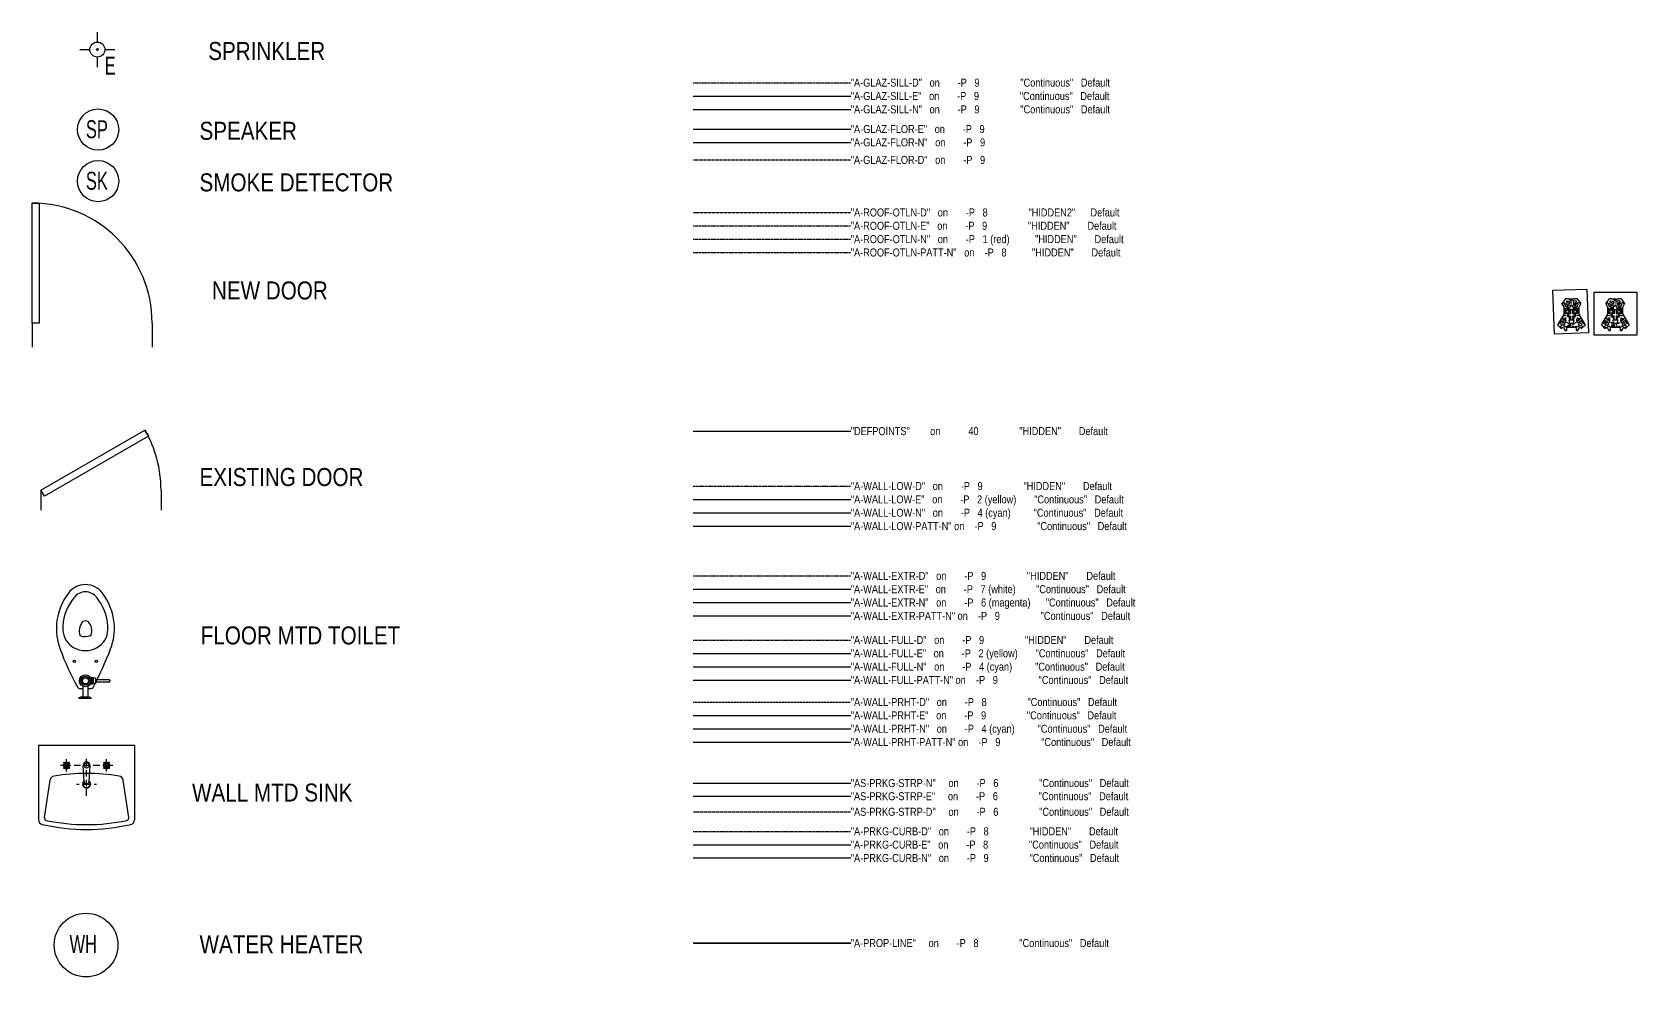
# Model space of a CAD drawing. Header units: inches. Extents: x 11242 to 20081, y -5540 to -4369.
# Drawn here: x 13345.3 to 13746.4, y -5091.6 to -4855.4 of the extents above; entities that cross this region are included whole.
import ezdxf

# ---------------------------------------------------------------- set-up
doc = ezdxf.new("R2010")
doc.units = ezdxf.units.IN
doc.header["$LTSCALE"] = 0.5
doc.header["$MEASUREMENT"] = 0
for name, pattern in [('DASH3', [0.375, 0.25, -0.125]), ('DASHED', [0.75, 0.5, -0.25]), ('HIDDEN', [0.375, 0.25, -0.125]), ('HIDDEN2', [0.1875, 0.125, -0.0625])]:
    doc.linetypes.add(name, pattern=pattern)
for name, color, linetype in [('A-ANNO-TEXT', 1, 'Continuous'), ('A-CLNG-LITE-E', 2, 'Continuous'), ('A-CLNG-SPRN-E', 2, 'Continuous'), ('A-DOOR-FULL-E', 2, 'Continuous'), ('A-FIXT-WATR-E', 1, 'Continuous'), ('A-GLAZ-FLOR-D', 3, 'HIDDEN2'), ('A-GLAZ-FLOR-E', 1, 'Continuous'), ('A-GLAZ-FLOR-N', 2, 'Continuous'), ('A-GLAZ-SILL-D', 3, 'HIDDEN'), ('A-GLAZ-SILL-E', 1, 'Continuous'), ('A-GLAZ-SILL-N', 2, 'Continuous'), ('A-PRKG-CURB-D', 4, 'HIDDEN'), ('A-PRKG-CURB-E', 2, 'Continuous'), ('A-PRKG-CURB-N', 3, 'Continuous'), ('A-PRKG-STRP-D', 3, 'HIDDEN2'), ('A-PRKG-STRP-E', 1, 'Continuous'), ('A-PRKG-STRP-N', 2, 'Continuous'), ('A-PROP-SBCK', 8, 'Continuous'), ('A-ROOF-OTLN-D', 4, 'HIDDEN2'), ('A-ROOF-OTLN-E', 1, 'HIDDEN'), ('A-ROOF-OTLN-N', 3, 'HIDDEN'), ('A-ROOF-OTLN-PATT-N', 8, 'HIDDEN'), ('A-WALL-EXTR-D', 4, 'HIDDEN'), ('A-WALL-EXTR-E', 3, 'Continuous'), ('A-WALL-EXTR-N', 6, 'Continuous'), ('A-WALL-EXTR-PATT-N', 8, 'Continuous'), ('A-WALL-FULL-D', 4, 'HIDDEN'), ('A-WALL-FULL-E', 3, 'Continuous'), ('A-WALL-FULL-N', 6, 'Continuous'), ('A-WALL-FULL-PATT-N', 9, 'Continuous'), ('A-WALL-LOW-D', 4, 'DASHED'), ('A-WALL-LOW-E', 2, 'Continuous'), ('A-WALL-LOW-N', 6, 'Continuous'), ('A-WALL-LOW-PATT-N', 9, 'Continuous'), ('A-WALL-PRHT-D', 8, 'DASHED'), ('A-WALL-PRHT-E', 9, 'Continuous'), ('A-WALL-PRHT-N', 4, 'Continuous'), ('A-WALL-PRHT-PATT-N', 9, 'Continuous')]:
    doc.layers.add(name, color=color, linetype=linetype)
doc.styles.get("Standard").update_dxf_attribs({"font": 'TECHL___.TTF', "height": 2})
picture_1 = doc.add_image_def('image1.jpeg', size_in_pixel=(2550, 3300))

# ---------------------------------------------------------------- blocks, each defined once
blk = doc.blocks.new('SPRINKLER HEAD AND BEZEL')
for p, q in [((0, 1.88), (0, 4.38)), ((-4.38, 0), (-1.88, 0)), ((1.87, 0), (4.37, 0)), ((0, -4.38), (0, -1.88))]:
    blk.add_line(p, q)
for radius in [1.88, 0.234]:
    blk.add_circle((0, 0), radius)
at = {"color": 2, "width": 0.8}
blk.add_attdef('N/E', (1.3, -6.45), '', height=4.5, dxfattribs=at)
blk = doc.blocks.new('*U59')
for p, q in [((-2.75, 25.16), (-3.29, 24.42)), ((3.44, 24.42), (2.91, 25.16)), ((-0.77, 4.37), (-0.35, 5.1)), ((-0.35, 3.63), (-0.77, 4.37)), ((-0.35, 5.1), (0.5, 5.1)), ((0.5, 5.1), (0.93, 4.37)), ((0.93, 4.37), (0.5, 3.63)), ((1.35, 5.21), (1.92, 5.21)), ((1.92, 4.86), (1.49, 4.86)), ((2.6, 5.04), (1.98, 5.04)), ((1.98, 5.04), (1.98, 3.69)), ((2.6, 5.04), (2.6, 3.69)), ((2.6, 4.69), (5.94, 4.69)), ((5.94, 4.06), (2.6, 4.06)), ((6.19, 4.44), (6.19, 4.31)), ((-1.62, 0), (1.62, 0)), ((-1.62, 0), (1.62, 0)), ((-1.62, 0), (1.62, 0)), ((-1.41, 2.43), (-0.59, 2.43)), ((-0.89, 0.36), (0.89, 0.36)), ((-0.59, 3.05), (-0.59, 0.36)), ((0.5, 3.63), (-0.35, 3.63)), ((0.67, 3.01), (0.67, 0.36)), ((0.67, 2.43), (1.55, 2.43)), ((1.92, 3.52), (1.35, 3.52)), ((1.92, 3.87), (1.49, 3.87)), ((2.6, 3.69), (1.98, 3.69))]:
    blk.add_line(p, q)
for centre, radius in [((-2.67, 9.25), 0.313), ((2.83, 9.25), 0.313), ((0.08, 4.37), 1.5), ((0.08, 4.37), 1.12), ((0.08, 4.37), 1.12), ((0.08, 4.37), 0.848)]:
    blk.add_circle(centre, radius)
for centre, radius, start, end in [((0.08, 23.1), 5.33, 36.8616, 143.1383), ((7.82, 17.3), 15, 143.1383, 174.1323), ((6.26, 17.48), 11.81, 143.9741, 181.8689), ((0.08, 23.1), 3.5, 36.0258, 143.9734), ((-6.11, 17.48), 11.81, 358.131, 36.0259), ((-7.66, 17.3), 15, 5.8676, 36.8616), ((7.85, 17.49), 15.02, 174.8948, 200.3756), ((-0.29, 17.26), 5.25, 181.8689, 240.3074), ((2.42, 16.76), 3.88, 143.2251, 195.8241), ((0.07, 18.26), 1.13, 47.4571, 132.5428), ((-1.56, 16.89), 3.25, 338.8087, 42.5345), ((0.45, 17.26), 5.25, 299.6925, 358.1311), ((-6.7, 17.39), 14.03, 338.9197, 5.8769), ((56.24, 35), 66.47, 200.0021, 209.0928), ((0.08, 17.91), 6, 240.3074, 299.6925), ((0.07, 18.81), 3.4, 246.0581, 294.3574), ((-86.53, 48.83), 99.83, 332.4734, 338.5626), ((1.57, 5.04), 0.277, 140.7635, 147.4796), ((1.71, 5.04), 0.277, 320.7635, 39.2364), ((-0.04, 4.37), 2.02, 345.714, 14.2859), ((5.94, 4.44), 0.25, 360, 90), ((5.94, 4.31), 0.25, 270, 360), ((-1.41, 2.93), 0.5, 209.0928, 270), ((-0.75, -0.87), 1.23, 96.518, 135.3648), ((0.75, -0.87), 1.23, 44.6352, 83.4819), ((1.55, 2.93), 0.5, 270, 332.4734), ((1.71, 3.69), 0.277, 320.7634, 39.2364)]:
    blk.add_arc(centre, radius, start, end)
blk = doc.blocks.new('*U60')
for p, q in [((0, 0), (0, -6)), ((30, 0), (30, -6))]:
    blk.add_line(p, q)
blk.add_lwpolyline([(0, 0), (0, 30), (1.75, 30), (1.75, 0)], close=True)
blk.add_arc((0, 0), 30, 0, 90)
blk = doc.blocks.new('Door Dynamic')
for p, q in [((0, 0), (0, -5)), ((30, 0), (30, -5))]:
    blk.add_line(p, q)
blk.add_lwpolyline([(0, 0), (25.98, 15), (26.86, 13.48), (0.87, -1.52)], close=True)
blk.add_arc((0, 0), 30, 0, 30)
blk = doc.blocks.new('SPEAKER')
blk.add_circle((0, 0), 5.15)
at = {"color": 2, "width": 0.8}
blk.add_attdef('SP', (-3.06, -2.16), '', height=4.5, dxfattribs=at)
blk = doc.blocks.new('SINK')
at = {"color": 1}
for p, q in [((12, 3), (-12, 3)), ((-12, 3), (-12, -15.57)), ((12, 3), (12, -15.57)), ((-3.91, -2), (-6.53, -2)), ((-5.7, -1.41), (-5.41, -1.73)), ((-5.41, -2.27), (-5.7, -2.59)), ((-5.27, -1.59), (-5.59, -1.3)), ((-5.59, -2.7), (-5.27, -2.41)), ((-5, -3.53), (-5, -0.47)), ((-4.41, -1.3), (-4.73, -1.59)), ((-4.73, -2.41), (-4.41, -2.7)), ((-4.59, -1.73), (-4.3, -1.41)), ((-4.3, -2.59), (-4.59, -2.27)), ((-4.29, -1.29), (-4.29, -1.29)), ((-1.51, -2), (-3.11, -2)), ((-0.62, -6.03), (-0.87, -2)), ((0.89, -2), (-0.71, -2)), ((0, -2.37), (0, -0.33)), ((0, -4.77), (0, -3.17)), ((0.62, -6.03), (0.87, -2)), ((3.29, -2), (1.69, -2)), ((6.53, -2), (4.09, -2)), ((4.3, -1.41), (4.59, -1.73)), ((4.59, -2.27), (4.3, -2.59)), ((4.73, -1.59), (4.41, -1.3)), ((4.41, -2.7), (4.73, -2.41)), ((5, -3.53), (5, -0.47)), ((5.59, -1.3), (5.27, -1.59)), ((5.27, -2.41), (5.59, -2.7)), ((5.41, -1.73), (5.7, -1.41)), ((5.7, -2.59), (5.41, -2.27)), ((5.71, -1.29), (5.71, -1.29)), ((-10.54, -15.06), (-9.11, -5.66)), ((-2.48, -6.66), (-1.83, -6.66)), ((-1.03, -6.66), (1.13, -6.66)), ((0, -7.17), (0, -5.57)), ((0, -9.57), (0, -7.97)), ((1.93, -6.66), (2.48, -6.66)), ((10.54, -15.06), (9.11, -5.66))]:
    blk.add_line(p, q, dxfattribs=at)
for centre, radius in [((-5, -2), 0.135), ((0, -2), 0.655), ((5, -2), 0.135)]:
    blk.add_circle(centre, radius, dxfattribs=at)
for centre, radius, start, end in [((0, -54.82), 50.82, 80.8096, 99.1904), ((-5, -2), 0.8, 141.2344, 218.7656), ((-5.65, -1.35), 0.08, 42.5081, 227.4919), ((-5.65, -2.65), 0.08, 132.5081, 317.4919), ((-5, -2), 0.8, 51.2344, 128.7656), ((-5, -2), 0.8, 231.2344, 308.7656), ((-5.71, -2), 0.4, 318.2818, 41.7182), ((-5, -1.29), 0.4, 228.2818, 311.7182), ((-5, -2.71), 0.4, 48.2818, 131.7182), ((-4.29, -2), 0.4, 138.2818, 221.7182), ((-4.35, -1.35), 0.08, 312.5081, 137.4919), ((-4.35, -2.65), 0.08, 222.5081, 47.4919), ((-5, -2), 0.8, 321.2344, 38.7656), ((0, -2), 0.867, 0, 180), ((5, -2), 0.8, 141.2344, 218.7656), ((4.35, -1.35), 0.08, 42.5081, 227.4919), ((4.35, -2.65), 0.08, 132.5081, 317.4919), ((5, -2), 0.8, 51.2344, 128.7656), ((5, -2), 0.8, 231.2344, 308.7656), ((4.29, -2), 0.4, 318.2818, 41.7182), ((5, -1.29), 0.4, 228.2818, 311.7182), ((5, -2.71), 0.4, 48.2818, 131.7182), ((5.71, -2), 0.4, 138.2818, 221.7182), ((5.65, -1.35), 0.08, 312.5081, 137.4919), ((5.65, -2.65), 0.08, 222.5081, 47.4919), ((5, -2), 0.8, 321.2344, 38.7656), ((-7.93, -5.84), 1.2, 99.1904, 171.3844), ((0, -6.66), 1, 129.2753, 50.7247), ((0, -6.66), 0.884, 134.9184, 45.0816), ((0, -6.03), 0.624, 180, 0), ((7.93, -5.84), 1.2, 8.6156, 80.8096), ((-10.8, -15.57), 1.2, 180, 256.9971), ((-9.94, -15.15), 0.6, 171.3844, 257.8919), ((0, 31.2), 48, 257.8919, 282.1081), ((9.94, -15.15), 0.6, 282.1081, 8.6156), ((10.8, -15.57), 1.2, 283.0029, 0), ((0, 31.2), 49.2, 256.9971, 283.0029)]:
    blk.add_arc(centre, radius, start, end, dxfattribs=at)
blk = doc.blocks.new('Water Heater')
at = {"linetype": 'ByBlock', "ltscale": 0.5}
blk.add_circle((7.96, 7.96), 7.96, dxfattribs=at)
at = {"color": 2, "width": 0.8}
blk.add_attdef('WH', (3.83, 5.94), '', height=4.5, dxfattribs=at)

msp = doc.modelspace()

# ---------------------------------------------------------------- linework, layer by layer
msp.add_lwpolyline([(13735.71, -4920.43), (13746.35, -4920.43), (13746.35, -4931.19), (13735.71, -4931.19)], close=True)
for points in [[(13733.44, -4928.46), (13731.93, -4925.91, -0.13457), (13731.9, -4925.82), (13731.9, -4924.23, -0.124239), (13731.93, -4924.14), (13732.35, -4923.36, 0.292235), (13732.33, -4923.16), (13731.6, -4922.18, 0.23624), (13731.45, -4922.1), (13730.89, -4922.1, 0.175396), (13730.77, -4922.14), (13730.75, -4922.16, -0.175396), (13730.63, -4922.2), (13729.34, -4922.2, -0.175396), (13729.22, -4922.16), (13729.2, -4922.14, 0.175396), (13729.08, -4922.1), (13728.55, -4922.1, 0.23624), (13728.4, -4922.18), (13727.64, -4923.19, 0.292235), (13727.63, -4923.33), (13728.07, -4924.15, -0.124239), (13728.09, -4924.24), (13728.09, -4925.84, -0.13457), (13728.07, -4925.94), (13726.57, -4928.46, 0.352842), (13726.6, -4928.69), (13727.33, -4929.37, 0.288305), (13727.53, -4929.4), (13727.84, -4929.28, -0.394148), (13728.08, -4929.37), (13728.33, -4929.91, 0.289741), (13728.5, -4930.02), (13728.77, -4930.02, 0.414214), (13728.85, -4929.94), (13728.85, -4929.26, -0.697673), (13728.88, -4929.19), (13731.16, -4929.19, -0.654884), (13731.19, -4929.26), (13731.19, -4929.94, 0.414214), (13731.26, -4930.02), (13731.52, -4930.02, 0.292381), (13731.69, -4929.91), (13731.94, -4929.36, -0.395144), (13732.18, -4929.27), (13732.5, -4929.39, 0.285658), (13732.7, -4929.35), (13733.41, -4928.7, 0.353824)], [(13728.47, -4923.74), (13728.28, -4923.46, -0.32386), (13728.28, -4923.38), (13728.42, -4923.19, -0.410634), (13728.51, -4923.18), (13729.16, -4923.66, -0.565733), (13729.15, -4923.77), (13728.64, -4924.02, -0.371055), (13728.56, -4924), (13728.49, -4923.89, -0.187314), (13728.48, -4923.85), (13728.48, -4923.78, 0.189586)], [(13728.44, -4925.37), (13728.58, -4925.45, 0.579401), (13728.67, -4925.4), (13728.67, -4924.71, 0.579401), (13728.58, -4924.66), (13728.44, -4924.74, 0.266303), (13728.41, -4924.8), (13728.41, -4925.31, 0.266303)], [(13729.58, -4922.78), (13729.5, -4923.29, -0.563859), (13729.4, -4923.33), (13728.74, -4922.85, -0.417531), (13728.73, -4922.76), (13728.85, -4922.6, -0.315977), (13728.91, -4922.58), (13729.29, -4922.7, 0.20018), (13729.34, -4922.69), (13729.36, -4922.68, -0.202163), (13729.41, -4922.67), (13729.54, -4922.71, -0.369446)], [(13729.01, -4924.22, 1), (13728.89, -4924.22), (13728.89, -4924.96, 1), (13729.01, -4924.96)], [(13729.29, -4924.22, 1), (13729.17, -4924.22), (13729.17, -4924.96, 1), (13729.29, -4924.96)], [(13729.55, -4924.74), (13730.45, -4924.74, 0.462301), (13730.51, -4924.67), (13730.4, -4924, 0.367708), (13730.34, -4923.95), (13729.66, -4923.95, 0.367708), (13729.59, -4924), (13729.48, -4924.67, 0.462301)], [(13730.4, -4922.77), (13730.48, -4923.28, 0.563859), (13730.58, -4923.32), (13731.24, -4922.84, 0.417531), (13731.25, -4922.75), (13731.14, -4922.59, 0.315977), (13731.07, -4922.57), (13730.69, -4922.69, -0.20018), (13730.64, -4922.68), (13730.62, -4922.67, 0.202163), (13730.57, -4922.66), (13730.45, -4922.7, 0.369446)], [(13730.83, -4924.22, 1), (13730.7, -4924.22), (13730.7, -4924.96, 1), (13730.83, -4924.96)], [(13731.51, -4923.73), (13731.71, -4923.45, 0.32386), (13731.71, -4923.37), (13731.57, -4923.18, 0.410634), (13731.48, -4923.17), (13730.82, -4923.65, 0.565733), (13730.83, -4923.76), (13731.35, -4924.01, 0.371055), (13731.43, -4923.99), (13731.5, -4923.88, 0.187314), (13731.51, -4923.84), (13731.5, -4923.77, -0.189586)], [(13731.1, -4924.22, 1), (13730.98, -4924.22), (13730.98, -4924.96, 1), (13731.1, -4924.96)], [(13731.56, -4925.36), (13731.42, -4925.44, -0.579401), (13731.32, -4925.39), (13731.32, -4924.7, -0.579401), (13731.42, -4924.65), (13731.56, -4924.73, -0.266303), (13731.59, -4924.79), (13731.59, -4925.3, -0.266303)], [(13744.39, -4928.46), (13742.88, -4925.91, -0.13457), (13742.85, -4925.82), (13742.85, -4924.23, -0.124239), (13742.87, -4924.14), (13743.29, -4923.36, 0.292235), (13743.28, -4923.16), (13742.55, -4922.18, 0.23624), (13742.4, -4922.1), (13741.84, -4922.1, 0.175396), (13741.72, -4922.14), (13741.7, -4922.16, -0.175396), (13741.58, -4922.2), (13740.28, -4922.2, -0.175396), (13740.16, -4922.16), (13740.15, -4922.14, 0.175396), (13740.03, -4922.1), (13739.49, -4922.1, 0.23624), (13739.34, -4922.18), (13738.58, -4923.19, 0.292235), (13738.57, -4923.33), (13739.02, -4924.15, -0.124239), (13739.04, -4924.24), (13739.04, -4925.84, -0.13457), (13739.01, -4925.94), (13737.52, -4928.46, 0.352842), (13737.55, -4928.69), (13738.28, -4929.37, 0.288305), (13738.47, -4929.4), (13738.79, -4929.28, -0.394148), (13739.03, -4929.37), (13739.28, -4929.91, 0.289741), (13739.45, -4930.02), (13739.72, -4930.02, 0.414214), (13739.79, -4929.94), (13739.79, -4929.26, -0.697673), (13739.82, -4929.19), (13742.11, -4929.19, -0.654884), (13742.13, -4929.26), (13742.13, -4929.94, 0.414214), (13742.21, -4930.02), (13742.47, -4930.02, 0.292381), (13742.64, -4929.91), (13742.89, -4929.36, -0.395144), (13743.13, -4929.27), (13743.45, -4929.39, 0.285658), (13743.64, -4929.35), (13744.36, -4928.7, 0.353824)], [(13739.42, -4923.74), (13739.22, -4923.46, -0.32386), (13739.23, -4923.38), (13739.37, -4923.19, -0.410634), (13739.45, -4923.18), (13740.11, -4923.66, -0.565733), (13740.1, -4923.77), (13739.58, -4924.02, -0.371055), (13739.5, -4924), (13739.43, -4923.89, -0.187314), (13739.42, -4923.85), (13739.43, -4923.78, 0.189586)], [(13739.39, -4925.37), (13739.53, -4925.45, 0.579401), (13739.62, -4925.4), (13739.62, -4924.71, 0.579401), (13739.53, -4924.66), (13739.39, -4924.74, 0.266303), (13739.35, -4924.8), (13739.35, -4925.31, 0.266303)], [(13740.52, -4922.78), (13740.45, -4923.29, -0.563859), (13740.35, -4923.33), (13739.69, -4922.85, -0.417531), (13739.68, -4922.76), (13739.79, -4922.6, -0.315977), (13739.86, -4922.58), (13740.24, -4922.7, 0.20018), (13740.28, -4922.69), (13740.31, -4922.68, -0.202163), (13740.36, -4922.67), (13740.48, -4922.71, -0.369446)], [(13739.96, -4924.22, 1), (13739.84, -4924.22), (13739.84, -4924.96, 1), (13739.96, -4924.96)], [(13740.24, -4924.22, 1), (13740.11, -4924.22), (13740.11, -4924.96, 1), (13740.24, -4924.96)], [(13740.49, -4924.74), (13741.4, -4924.74, 0.462301), (13741.46, -4924.67), (13741.35, -4924, 0.367708), (13741.29, -4923.95), (13740.6, -4923.95, 0.367708), (13740.54, -4924), (13740.43, -4924.67, 0.462301)], [(13741.35, -4922.77), (13741.43, -4923.28, 0.563859), (13741.53, -4923.32), (13742.19, -4922.84, 0.417531), (13742.2, -4922.75), (13742.08, -4922.59, 0.315977), (13742.01, -4922.57), (13741.64, -4922.69, -0.20018), (13741.59, -4922.68), (13741.56, -4922.67, 0.202163), (13741.52, -4922.66), (13741.39, -4922.7, 0.369446)], [(13741.78, -4924.22, 1), (13741.65, -4924.22), (13741.65, -4924.96, 1), (13741.78, -4924.96)], [(13742.46, -4923.73), (13742.66, -4923.45, 0.32386), (13742.66, -4923.37), (13742.51, -4923.18, 0.410634), (13742.43, -4923.17), (13741.77, -4923.65, 0.565733), (13741.78, -4923.76), (13742.3, -4924.01, 0.371055), (13742.38, -4923.99), (13742.45, -4923.88, 0.187314), (13742.46, -4923.84), (13742.45, -4923.77, -0.189586)], [(13742.05, -4924.22, 1), (13741.93, -4924.22), (13741.93, -4924.96, 1), (13742.05, -4924.96)], [(13742.5, -4925.36), (13742.36, -4925.44, -0.579401), (13742.27, -4925.39), (13742.27, -4924.7, -0.579401), (13742.36, -4924.65), (13742.5, -4924.73, -0.266303), (13742.54, -4924.79), (13742.54, -4925.3, -0.266303)], [(13726.98, -4928.14), (13727.22, -4927.74, 0.179986), (13727.22, -4927.71), (13727.22, -4927.68, -0.18258), (13727.23, -4927.65), (13727.33, -4927.49, -0.333745), (13727.38, -4927.47), (13727.67, -4927.55, -0.556305), (13727.69, -4927.62), (13727.12, -4928.26, -0.418094), (13727.06, -4928.26), (13726.99, -4928.2, -0.356535)], [(13728.25, -4928.57), (13728.07, -4928.66, -0.196826), (13728.02, -4928.66), (13727.96, -4928.64, 0.205952), (13727.91, -4928.65), (13727.66, -4928.78, -0.33402), (13727.59, -4928.77), (13727.44, -4928.61, -0.394697), (13727.44, -4928.52), (13727.99, -4927.92, -0.569903), (13728.09, -4927.94), (13728.28, -4928.5, -0.380148)], [(13728, -4927.24, 0.197733), (13728.03, -4927.25), (13728.18, -4927.25, -0.197733), (13728.22, -4927.26), (13728.32, -4927.35, -0.197733), (13728.34, -4927.39), (13728.35, -4927.53, 0.197733), (13728.37, -4927.57), (13728.59, -4927.76, 0.6704), (13728.67, -4927.73), (13728.63, -4927.23), (13728.32, -4926.95, 0.20272), (13728.28, -4926.94), (13727.81, -4926.97, 0.666959), (13727.78, -4927.05)], [(13728.9, -4925.67), (13728.9, -4926.46, 0.414214), (13728.96, -4926.52), (13728.96, -4926.52, 0.414214), (13729.02, -4926.46), (13729.02, -4925.67, 0.414214), (13728.96, -4925.61), (13728.96, -4925.61, 0.414214)], [(13729.17, -4925.67), (13729.17, -4926.46, 0.414214), (13729.23, -4926.52), (13729.23, -4926.52, 0.414214), (13729.3, -4926.46), (13729.3, -4925.67, 0.414214), (13729.23, -4925.61), (13729.23, -4925.61, 0.414214)], [(13730.53, -4928.15), (13730.66, -4927.48, 0.471125), (13730.6, -4927.41), (13729.42, -4927.41, 0.471125), (13729.35, -4927.48), (13729.48, -4928.15, 0.359504), (13729.54, -4928.2), (13730.47, -4928.2, 0.359504)], [(13729.74, -4925.73, -0.724187), (13729.6, -4925.77), (13729.38, -4925.48, -0.296227), (13729.37, -4925.39), (13729.59, -4925.02, -0.769762), (13729.74, -4925.05)], [(13729.39, -4926.67, 0.305988), (13729.38, -4926.75), (13729.6, -4927.12, 0.763782), (13729.75, -4927.08), (13729.75, -4926.43, 0.716315), (13729.61, -4926.38)], [(13730.26, -4925.73, 0.724187), (13730.4, -4925.77), (13730.62, -4925.48, 0.296227), (13730.62, -4925.39), (13730.41, -4925.02, 0.769762), (13730.26, -4925.05)], [(13730.63, -4926.67, -0.305988), (13730.64, -4926.75), (13730.42, -4927.12, -0.763782), (13730.27, -4927.08), (13730.27, -4926.43, -0.716315), (13730.41, -4926.38)], [(13730.71, -4925.67), (13730.71, -4926.46, 0.414214), (13730.77, -4926.52), (13730.77, -4926.52, 0.414214), (13730.84, -4926.46), (13730.84, -4925.67, 0.414214), (13730.77, -4925.61), (13730.77, -4925.61, 0.414214)], [(13730.98, -4925.67), (13730.98, -4926.46, 0.414214), (13731.05, -4926.52), (13731.05, -4926.52, 0.414214), (13731.11, -4926.46), (13731.11, -4925.67, 0.414214), (13731.05, -4925.61), (13731.05, -4925.61, 0.414214)], [(13732.02, -4927.23, -0.197733), (13731.99, -4927.24), (13731.84, -4927.24, 0.197733), (13731.8, -4927.25), (13731.69, -4927.34, 0.197733), (13731.68, -4927.38), (13731.67, -4927.52, -0.197733), (13731.65, -4927.56), (13731.43, -4927.75, -0.6704), (13731.35, -4927.72), (13731.38, -4927.22), (13731.69, -4926.94, -0.20272), (13731.74, -4926.93), (13732.21, -4926.96, -0.666959), (13732.24, -4927.04)], [(13731.78, -4928.56), (13731.96, -4928.65, 0.196826), (13732.01, -4928.65), (13732.07, -4928.63, -0.205952), (13732.11, -4928.64), (13732.37, -4928.77, 0.33402), (13732.44, -4928.76), (13732.59, -4928.6, 0.394697), (13732.59, -4928.51), (13732.04, -4927.91, 0.569903), (13731.93, -4927.93), (13731.74, -4928.49, 0.380148)], [(13733.05, -4928.13), (13732.8, -4927.73, -0.179986), (13732.8, -4927.7), (13732.8, -4927.67, 0.18258), (13732.8, -4927.64), (13732.69, -4927.47, 0.333745), (13732.64, -4927.45), (13732.35, -4927.54, 0.556305), (13732.33, -4927.61), (13732.9, -4928.25, 0.418094), (13732.97, -4928.25), (13733.04, -4928.18, 0.356535)], [(13737.92, -4928.14), (13738.16, -4927.74, 0.179986), (13738.17, -4927.71), (13738.17, -4927.68, -0.18258), (13738.17, -4927.65), (13738.27, -4927.49, -0.333745), (13738.33, -4927.47), (13738.62, -4927.55, -0.556305), (13738.64, -4927.62), (13738.07, -4928.26, -0.418094), (13738, -4928.26), (13737.93, -4928.2, -0.356535)], [(13739.2, -4928.57), (13739.02, -4928.66, -0.196826), (13738.97, -4928.66), (13738.91, -4928.64, 0.205952), (13738.86, -4928.65), (13738.61, -4928.78, -0.33402), (13738.53, -4928.77), (13738.38, -4928.61, -0.394697), (13738.38, -4928.52), (13738.93, -4927.92, -0.569903), (13739.04, -4927.94), (13739.23, -4928.5, -0.380148)], [(13738.95, -4927.24, 0.197733), (13738.98, -4927.25), (13739.13, -4927.25, -0.197733), (13739.16, -4927.26), (13739.27, -4927.35, -0.197733), (13739.29, -4927.39), (13739.3, -4927.53, 0.197733), (13739.31, -4927.57), (13739.54, -4927.76, 0.6704), (13739.61, -4927.73), (13739.58, -4927.23), (13739.27, -4926.95, 0.20272), (13739.22, -4926.94), (13738.75, -4926.97, 0.666959), (13738.73, -4927.05)], [(13739.84, -4925.67), (13739.84, -4926.46, 0.414214), (13739.91, -4926.52), (13739.91, -4926.52, 0.414214), (13739.97, -4926.46), (13739.97, -4925.67, 0.414214), (13739.91, -4925.61), (13739.91, -4925.61, 0.414214)], [(13740.12, -4925.67), (13740.12, -4926.46, 0.414214), (13740.18, -4926.52), (13740.18, -4926.52, 0.414214), (13740.24, -4926.46), (13740.24, -4925.67, 0.414214), (13740.18, -4925.61), (13740.18, -4925.61, 0.414214)], [(13741.48, -4928.15), (13741.61, -4927.48, 0.471125), (13741.55, -4927.41), (13740.36, -4927.41, 0.471125), (13740.3, -4927.48), (13740.43, -4928.15, 0.359504), (13740.49, -4928.2), (13741.42, -4928.2, 0.359504)], [(13740.68, -4925.73, -0.724187), (13740.54, -4925.77), (13740.33, -4925.48, -0.296227), (13740.32, -4925.39), (13740.54, -4925.02, -0.769762), (13740.68, -4925.05)], [(13740.33, -4926.67, 0.305988), (13740.33, -4926.75), (13740.55, -4927.12, 0.763782), (13740.69, -4927.08), (13740.69, -4926.43, 0.716315), (13740.55, -4926.38)], [(13741.21, -4925.73, 0.724187), (13741.35, -4925.77), (13741.56, -4925.48, 0.296227), (13741.57, -4925.39), (13741.35, -4925.02, 0.769762), (13741.21, -4925.05)], [(13741.58, -4926.67, -0.305988), (13741.58, -4926.75), (13741.36, -4927.12, -0.763782), (13741.22, -4927.08), (13741.22, -4926.43, -0.716315), (13741.36, -4926.38)], [(13741.66, -4925.67), (13741.66, -4926.46, 0.414214), (13741.72, -4926.52), (13741.72, -4926.52, 0.414214), (13741.78, -4926.46), (13741.78, -4925.67, 0.414214), (13741.72, -4925.61), (13741.72, -4925.61, 0.414214)], [(13741.93, -4925.67), (13741.93, -4926.46, 0.414214), (13741.99, -4926.52), (13742, -4926.52, 0.414214), (13742.06, -4926.46), (13742.06, -4925.67, 0.414214), (13742, -4925.61), (13741.99, -4925.61, 0.414214)], [(13742.97, -4927.23, -0.197733), (13742.93, -4927.24), (13742.78, -4927.24, 0.197733), (13742.75, -4927.25), (13742.64, -4927.34, 0.197733), (13742.63, -4927.38), (13742.62, -4927.52, -0.197733), (13742.6, -4927.56), (13742.38, -4927.75, -0.6704), (13742.3, -4927.72), (13742.33, -4927.22), (13742.64, -4926.94, -0.20272), (13742.69, -4926.93), (13743.16, -4926.96, -0.666959), (13743.19, -4927.04)], [(13742.72, -4928.56), (13742.9, -4928.65, 0.196826), (13742.95, -4928.65), (13743.01, -4928.63, -0.205952), (13743.06, -4928.64), (13743.31, -4928.77, 0.33402), (13743.39, -4928.76), (13743.54, -4928.6, 0.394697), (13743.54, -4928.51), (13742.99, -4927.91, 0.569903), (13742.88, -4927.93), (13742.69, -4928.49, 0.380148)], [(13743.99, -4928.13), (13743.75, -4927.73, -0.179986), (13743.75, -4927.7), (13743.75, -4927.67, 0.18258), (13743.74, -4927.64), (13743.64, -4927.47, 0.333745), (13743.59, -4927.45), (13743.3, -4927.54, 0.556305), (13743.28, -4927.61), (13743.85, -4928.25, 0.418094), (13743.91, -4928.25), (13743.98, -4928.18, 0.356535)]]:
    msp.add_lwpolyline(points, format="xyb", close=True)
for points in [[(13729.91, -4928.72, 0.414214), (13729.85, -4928.66), (13729.14, -4928.66, 0.414214), (13729.07, -4928.72), (13729.07, -4928.72, 0.414214), (13729.14, -4928.79), (13729.85, -4928.79, 0.414214), (13729.91, -4928.72)], [(13740.85, -4928.72, 0.414214), (13740.79, -4928.66), (13740.08, -4928.66, 0.414214), (13740.02, -4928.72), (13740.02, -4928.72, 0.414214), (13740.08, -4928.79), (13740.79, -4928.79, 0.414214), (13740.85, -4928.72)]]:
    msp.add_lwpolyline(points, format="xyb")
for centre, radius in [((13727.8, -4923.29), 0.0657), ((13728.01, -4923), 0.0657), ((13728.37, -4924.44), 0.0657), ((13728.68, -4924.44), 0.0657), ((13728.98, -4924.01), 0.0711), ((13729.41, -4923.58), 0.0657), ((13729.76, -4922.35), 0.0657), ((13729.99, -4922.63), 0.0657), ((13729.99, -4923.12), 0.0657), ((13729.99, -4923.61), 0.0657), ((13730.23, -4922.35), 0.0657), ((13730.58, -4923.58), 0.0657), ((13731.02, -4924), 0.0711), ((13731.31, -4924.43), 0.0657), ((13731.63, -4924.43), 0.0657), ((13731.97, -4922.99), 0.0657), ((13732.19, -4923.27), 0.0657), ((13738.75, -4923.29), 0.0657), ((13738.96, -4923), 0.0657), ((13739.31, -4924.44), 0.0657), ((13739.63, -4924.44), 0.0657), ((13739.92, -4924.01), 0.0711), ((13740.35, -4923.58), 0.0657), ((13740.7, -4922.35), 0.0657), ((13740.94, -4922.63), 0.0657), ((13740.94, -4923.12), 0.0657), ((13740.94, -4923.61), 0.0657), ((13741.17, -4922.35), 0.0657), ((13741.53, -4923.58), 0.0657), ((13741.97, -4924), 0.0711), ((13742.26, -4924.43), 0.0657), ((13742.57, -4924.43), 0.0657), ((13742.92, -4922.99), 0.0657), ((13743.13, -4923.27), 0.0657), ((13727.19, -4929), 0.0711), ((13727.93, -4927.67), 0.0711), ((13728.11, -4926.28), 0.0657), ((13728.21, -4928.99), 0.0711), ((13728.37, -4925.66), 0.0657), ((13728.46, -4926.23), 0.0657), ((13728.51, -4928.04), 0.0711), ((13728.52, -4928.99), 0.0711), ((13728.57, -4926.86), 0.0711), ((13728.69, -4925.66), 0.0657), ((13729.06, -4928.04), 0.0711), ((13729.07, -4928.99), 0.0711), ((13729.21, -4928.2), 0.0711), ((13729.65, -4928.53), 0.0711), ((13729.66, -4928.92), 0.0657), ((13730.37, -4928.92), 0.0657), ((13730.37, -4928.53), 0.0657), ((13730.81, -4928.2), 0.0657), ((13730.96, -4928.04), 0.0657), ((13730.96, -4928.99), 0.0657), ((13731.32, -4925.66), 0.0657), ((13731.44, -4926.86), 0.0711), ((13731.51, -4928.04), 0.0657), ((13731.51, -4928.99), 0.0657), ((13731.55, -4926.22), 0.0657), ((13731.63, -4925.66), 0.0657), ((13731.82, -4928.98), 0.0657), ((13731.9, -4926.26), 0.0657), ((13732.09, -4927.66), 0.0657), ((13732.83, -4928.98), 0.0657), ((13738.14, -4929), 0.0711), ((13738.88, -4927.67), 0.0711), ((13739.05, -4926.28), 0.0657), ((13739.15, -4928.99), 0.0711), ((13739.32, -4925.66), 0.0657), ((13739.41, -4926.23), 0.0657), ((13739.46, -4928.04), 0.0711), ((13739.46, -4928.99), 0.0711), ((13739.52, -4926.86), 0.0711), ((13739.64, -4925.66), 0.0657), ((13740.01, -4928.04), 0.0711), ((13740.02, -4928.99), 0.0711), ((13740.16, -4928.2), 0.0711), ((13740.6, -4928.53), 0.0711), ((13740.6, -4928.92), 0.0657), ((13741.32, -4928.53), 0.0657), ((13741.31, -4928.92), 0.0657), ((13741.76, -4928.2), 0.0657), ((13741.9, -4928.04), 0.0657), ((13741.9, -4928.99), 0.0657), ((13742.26, -4925.66), 0.0657), ((13742.38, -4926.86), 0.0711), ((13742.45, -4928.04), 0.0657), ((13742.46, -4928.99), 0.0657), ((13742.5, -4926.22), 0.0657), ((13742.58, -4925.66), 0.0657), ((13742.76, -4928.98), 0.0657), ((13742.85, -4926.26), 0.0657), ((13743.03, -4927.66), 0.0657), ((13743.77, -4928.98), 0.0657), ((13727.46, -4929.24), 0.0711), ((13728.59, -4929.86), 0.0711), ((13731.44, -4929.85), 0.0657), ((13732.57, -4929.22), 0.0657), ((13738.4, -4929.24), 0.0711), ((13739.54, -4929.86), 0.0711), ((13742.38, -4929.85), 0.0657), ((13743.51, -4929.22), 0.0657)]:
    msp.add_circle(centre, radius)
at = {"layer": 'A-GLAZ-FLOR-D'}
msp.add_lwpolyline([(13510.53, -4887.35), (13549.89, -4887.35)], dxfattribs=at)
at = {"layer": 'A-GLAZ-FLOR-E'}
msp.add_lwpolyline([(13510.53, -4879.64), (13549.89, -4879.64)], dxfattribs=at)
at = {"layer": 'A-GLAZ-SILL-D'}
msp.add_lwpolyline([(13510.53, -4868.05), (13549.89, -4868.05)], dxfattribs=at)
at = {"layer": 'A-GLAZ-SILL-E'}
msp.add_lwpolyline([(13510.53, -4871.38), (13549.89, -4871.38)], dxfattribs=at)
at = {"layer": 'A-GLAZ-SILL-N'}
for points in [[(13510.53, -4874.72), (13549.89, -4874.72)], [(13510.53, -4882.98), (13549.89, -4882.98)]]:
    msp.add_lwpolyline(points, dxfattribs=at)
at = {"layer": 'A-PRKG-CURB-D'}
msp.add_lwpolyline([(13510.53, -5055.18), (13549.89, -5055.18)], dxfattribs=at)
at = {"layer": 'A-PRKG-CURB-E'}
msp.add_lwpolyline([(13510.53, -5058.51), (13549.89, -5058.51)], dxfattribs=at)
at = {"layer": 'A-PRKG-CURB-N'}
msp.add_lwpolyline([(13510.53, -5061.84), (13549.89, -5061.84)], dxfattribs=at)
at = {"layer": 'A-PRKG-STRP-D'}
msp.add_lwpolyline([(13510.53, -5050.3), (13549.89, -5050.3)], dxfattribs=at)
at = {"layer": 'A-PRKG-STRP-E'}
msp.add_lwpolyline([(13510.53, -5046.4), (13549.89, -5046.4)], dxfattribs=at)
at = {"layer": 'A-PRKG-STRP-N'}
msp.add_lwpolyline([(13510.53, -5043.12), (13549.89, -5043.12)], dxfattribs=at)
at = {"layer": 'A-PROP-SBCK'}
for points in [[(13510.53, -5083.05), (13549.89, -5083.05)], [(13510.53, -5083.11), (13549.89, -5083.11)]]:
    msp.add_lwpolyline(points, dxfattribs=at)
at = {"layer": 'A-ROOF-OTLN-D'}
msp.add_lwpolyline([(13510.53, -4900.5), (13549.89, -4900.5)], dxfattribs=at)
at = {"layer": 'A-ROOF-OTLN-E'}
msp.add_lwpolyline([(13510.53, -4903.83), (13549.89, -4903.83)], dxfattribs=at)
at = {"layer": 'A-ROOF-OTLN-N'}
msp.add_lwpolyline([(13510.53, -4907.16), (13549.89, -4907.16)], dxfattribs=at)
at = {"layer": 'A-ROOF-OTLN-PATT-N'}
msp.add_lwpolyline([(13510.53, -4910.5), (13549.89, -4910.5)], dxfattribs=at)
at = {"layer": 'A-WALL-EXTR-D'}
msp.add_lwpolyline([(13510.53, -4991.32), (13549.89, -4991.32)], dxfattribs=at)
at = {"layer": 'A-WALL-EXTR-E'}
msp.add_lwpolyline([(13510.53, -4994.66), (13549.89, -4994.66)], dxfattribs=at)
at = {"layer": 'A-WALL-EXTR-N'}
msp.add_lwpolyline([(13510.53, -4997.99), (13549.89, -4997.99)], dxfattribs=at)
at = {"layer": 'A-WALL-EXTR-PATT-N'}
msp.add_lwpolyline([(13510.53, -5001.32), (13549.89, -5001.32)], dxfattribs=at)
at = {"layer": 'A-WALL-FULL-D'}
msp.add_lwpolyline([(13510.53, -5007.36), (13549.89, -5007.36)], dxfattribs=at)
at = {"layer": 'A-WALL-FULL-E'}
msp.add_lwpolyline([(13510.53, -5010.69), (13549.89, -5010.69)], dxfattribs=at)
at = {"layer": 'A-WALL-FULL-N'}
msp.add_lwpolyline([(13510.53, -5014.02), (13549.89, -5014.02)], dxfattribs=at)
at = {"layer": 'A-WALL-FULL-PATT-N'}
msp.add_lwpolyline([(13510.53, -5017.36), (13549.89, -5017.36)], dxfattribs=at)
at = {"layer": 'A-WALL-LOW-D', "linetype": 'DASH3'}
msp.add_lwpolyline([(13510.54, -4968.88), (13549.91, -4968.88)], dxfattribs=at)
at = {"layer": 'A-WALL-LOW-E'}
msp.add_lwpolyline([(13510.54, -4972.22), (13549.91, -4972.22)], dxfattribs=at)
at = {"layer": 'A-WALL-LOW-N'}
msp.add_lwpolyline([(13510.54, -4975.55), (13549.91, -4975.55)], dxfattribs=at)
at = {"layer": 'A-WALL-LOW-PATT-N'}
msp.add_lwpolyline([(13510.54, -4978.88), (13549.91, -4978.88)], dxfattribs=at)
at = {"layer": 'A-WALL-PRHT-D'}
msp.add_lwpolyline([(13510.53, -5022.87), (13549.89, -5022.87)], dxfattribs=at)
at = {"layer": 'A-WALL-PRHT-E'}
msp.add_lwpolyline([(13510.53, -5026.2), (13549.89, -5026.2)], dxfattribs=at)
at = {"layer": 'A-WALL-PRHT-N'}
msp.add_lwpolyline([(13510.53, -5029.53), (13549.89, -5029.53)], dxfattribs=at)
at = {"layer": 'A-WALL-PRHT-PATT-N'}
msp.add_lwpolyline([(13510.53, -5032.87), (13549.89, -5032.87)], dxfattribs=at)
at = {"layer": 'Defpoints'}
msp.add_lwpolyline([(13510.53, -4955.14), (13549.89, -4955.14)], dxfattribs=at)

# ---------------------------------------------------------------- block references
at = {"layer": 'A-CLNG-LITE-E', "color": 3}
for p, values in [((13361.8, -4879.77), {'SP': 'SP'}), ((13361.8, -4892.66), {'SP': 'SK'})]:
    msp.add_blockref('SPEAKER', p, dxfattribs=at).add_auto_attribs(values)
at = {"layer": 'A-CLNG-SPRN-E', "color": 2}
ref = msp.add_blockref('SPRINKLER HEAD AND BEZEL', (13361.61, -4859.78), dxfattribs=at)
ref.add_attrib('N/E', 'E', (13363.43, -4866.04), dxfattribs={"layer": '0', "color": 2, "height": 4.5, "width": 0.8})
at = {"layer": 'A-DOOR-FULL-E', "color": 3}
for name, p in [('*U60', (13345.3, -4928.14)), ('Door Dynamic', (13347.52, -4969.87))]:
    msp.add_blockref(name, p, dxfattribs=at)
at = {"layer": 'A-FIXT-WATR-E', "color": 2}
msp.add_blockref('*U59', (13358.54, -5021.92), dxfattribs=at)
at = {"layer": 'A-FIXT-WATR-E'}
msp.add_blockref('SINK', (13358.91, -5036.7), dxfattribs=at)
msp.add_blockref('Water Heater', (13350.82, -5091.56), dxfattribs=at).add_auto_attribs({'WH': 'WH'})

# ---------------------------------------------------------------- texts
at = {"layer": 'A-ANNO-TEXT', "char_height": 4.5, "attachment_point": 1}
for s, insert in [('SPRINKLER', (13389.33, -4857.88)), ('SPEAKER', (13387.14, -4877.83)), ('SMOKE DETECTOR ', (13387.14, -4890.72)), ('NEW DOOR', (13390.26, -4917.73)), ('EXISTING DOOR', (13387.14, -4964.37)), ('FLOOR MTD TOILET', (13387.45, -5003.96)), ('WALL MTD SINK', (13385.27, -5043.23)), ('WATER HEATER', (13387.14, -5081.14))]:
    msp.add_mtext_dynamic_manual_height_columns(s, width=64.2166, gutter_width=22.5, heights=[0], dxfattribs=dict(at, insert=insert))
at = {"layer": 'A-GLAZ-FLOR-D'}
msp.add_text('"A-GLAZ-FLOR-D"   on       -P   9          ', height=2, dxfattribs=at).set_placement((13549.89, -4888.35))
at = {"layer": 'A-GLAZ-FLOR-E'}
msp.add_text('"A-GLAZ-FLOR-E"   on       -P   9                ', height=2, dxfattribs=at).set_placement((13549.89, -4880.64))
at = {"layer": 'A-GLAZ-FLOR-N'}
msp.add_text('"A-GLAZ-FLOR-N"   on       -P   9                ', height=2, dxfattribs=at).set_placement((13549.89, -4883.97))
at = {"layer": 'A-GLAZ-SILL-D'}
msp.add_text('"A-GLAZ-SILL-D"   on       -P   9                "Continuous"   Default', height=2, dxfattribs=at).set_placement((13549.89, -4869.04))
at = {"layer": 'A-GLAZ-SILL-E'}
msp.add_text('"A-GLAZ-SILL-E"   on       -P   9                "Continuous"   Default', height=2, dxfattribs=at).set_placement((13549.89, -4872.38))
at = {"layer": 'A-GLAZ-SILL-N'}
msp.add_text('"A-GLAZ-SILL-N"   on       -P   9                "Continuous"   Default', height=2, dxfattribs=at).set_placement((13549.89, -4875.71))
at = {"layer": 'A-PRKG-CURB-D'}
msp.add_text('"A-PRKG-CURB-D"   on       -P   8                "HIDDEN"       Default', height=2, dxfattribs=at).set_placement((13549.89, -5056.17))
at = {"layer": 'A-PRKG-CURB-E'}
msp.add_text('"A-PRKG-CURB-E"   on       -P   8                "Continuous"   Default', height=2, dxfattribs=at).set_placement((13549.89, -5059.5))
at = {"layer": 'A-PRKG-CURB-N'}
msp.add_text('"A-PRKG-CURB-N"   on       -P   9                "Continuous"   Default', height=2, dxfattribs=at).set_placement((13549.89, -5062.84))
at = {"layer": 'A-PRKG-STRP-D'}
msp.add_text('"AS-PRKG-STRP-D"     on       -P   6                "Continuous"   Default', height=2, dxfattribs=at).set_placement((13549.89, -5051.29))
at = {"layer": 'A-PRKG-STRP-E'}
msp.add_text('"AS-PRKG-STRP-E"     on       -P   6                "Continuous"   Default', height=2, dxfattribs=at).set_placement((13549.89, -5047.4))
at = {"layer": 'A-PRKG-STRP-N'}
msp.add_text('"AS-PRKG-STRP-N"     on       -P   6                "Continuous"   Default', height=2, dxfattribs=at).set_placement((13549.89, -5044.11))
at = {"layer": 'A-PROP-SBCK'}
msp.add_text('"A-PROP-LINE"     on       -P   8                "Continuous"   Default', height=2, dxfattribs=at).set_placement((13549.89, -5084.1))
at = {"layer": 'A-ROOF-OTLN-D'}
msp.add_text('"A-ROOF-OTLN-D"   on       -P   8                "HIDDEN2"      Default', height=2, dxfattribs=at).set_placement((13549.89, -4901.49))
at = {"layer": 'A-ROOF-OTLN-E'}
msp.add_text('"A-ROOF-OTLN-E"   on       -P   9                "HIDDEN"       Default', height=2, dxfattribs=at).set_placement((13549.89, -4904.82))
at = {"layer": 'A-ROOF-OTLN-N'}
msp.add_text('"A-ROOF-OTLN-N"   on       -P   1 (red)          "HIDDEN"       Default', height=2, dxfattribs=at).set_placement((13549.89, -4908.16))
at = {"layer": 'A-ROOF-OTLN-PATT-N'}
msp.add_text('"A-ROOF-OTLN-PATT-N"   on    -P   8          "HIDDEN"       Default', height=2, dxfattribs=at).set_placement((13549.89, -4911.49))
at = {"layer": 'A-WALL-EXTR-D'}
msp.add_text('"A-WALL-EXTR-D"   on       -P   9                "HIDDEN"       Default', height=2, dxfattribs=at).set_placement((13549.89, -4992.32))
at = {"layer": 'A-WALL-EXTR-E'}
msp.add_text('"A-WALL-EXTR-E"   on       -P   7 (white)        "Continuous"   Default', height=2, dxfattribs=at).set_placement((13549.89, -4995.65))
at = {"layer": 'A-WALL-EXTR-N'}
msp.add_text('"A-WALL-EXTR-N"   on       -P   6 (magenta)      "Continuous"   Default', height=2, dxfattribs=at).set_placement((13549.89, -4998.98))
at = {"layer": 'A-WALL-EXTR-PATT-N'}
msp.add_text('"A-WALL-EXTR-PATT-N" on    -P   9                "Continuous"   Default', height=2, dxfattribs=at).set_placement((13549.89, -5002.32))
at = {"layer": 'A-WALL-FULL-D'}
msp.add_text('"A-WALL-FULL-D"   on       -P   9                "HIDDEN"       Default', height=2, dxfattribs=at).set_placement((13549.89, -5008.35))
at = {"layer": 'A-WALL-FULL-E'}
msp.add_text('"A-WALL-FULL-E"   on       -P   2 (yellow)       "Continuous"   Default', height=2, dxfattribs=at).set_placement((13549.89, -5011.68))
at = {"layer": 'A-WALL-FULL-N'}
msp.add_text('"A-WALL-FULL-N"   on       -P   4 (cyan)         "Continuous"   Default', height=2, dxfattribs=at).set_placement((13549.89, -5015.02))
at = {"layer": 'A-WALL-FULL-PATT-N'}
msp.add_text('"A-WALL-FULL-PATT-N" on    -P   9                "Continuous"   Default', height=2, dxfattribs=at).set_placement((13549.89, -5018.35))
at = {"layer": 'A-WALL-LOW-D'}
msp.add_text('"A-WALL-LOW-D"   on       -P   9                "HIDDEN"       Default', height=2, dxfattribs=at).set_placement((13549.91, -4969.88))
at = {"layer": 'A-WALL-LOW-E'}
msp.add_text('"A-WALL-LOW-E"   on       -P   2 (yellow)       "Continuous"   Default', height=2, dxfattribs=at).set_placement((13549.91, -4973.21))
at = {"layer": 'A-WALL-LOW-N'}
msp.add_text('"A-WALL-LOW-N"   on       -P   4 (cyan)         "Continuous"   Default', height=2, dxfattribs=at).set_placement((13549.91, -4976.54))
at = {"layer": 'A-WALL-LOW-PATT-N'}
msp.add_text('"A-WALL-LOW-PATT-N" on    -P   9                "Continuous"   Default', height=2, dxfattribs=at).set_placement((13549.91, -4979.88))
at = {"layer": 'A-WALL-PRHT-D'}
msp.add_text('"A-WALL-PRHT-D"   on       -P   8                "Continuous"   Default', height=2, dxfattribs=at).set_placement((13549.89, -5023.86))
at = {"layer": 'A-WALL-PRHT-E'}
msp.add_text('"A-WALL-PRHT-E"   on       -P   9                "Continuous"   Default', height=2, dxfattribs=at).set_placement((13549.89, -5027.19))
at = {"layer": 'A-WALL-PRHT-N'}
msp.add_text('"A-WALL-PRHT-N"   on       -P   4 (cyan)         "Continuous"   Default', height=2, dxfattribs=at).set_placement((13549.89, -5030.53))
at = {"layer": 'A-WALL-PRHT-PATT-N'}
msp.add_text('"A-WALL-PRHT-PATT-N" on    -P   9                "Continuous"   Default', height=2, dxfattribs=at).set_placement((13549.89, -5033.86))
at = {"layer": 'Defpoints'}
msp.add_text('"DEFPOINTS"        on           40                "HIDDEN"       Default', height=2, dxfattribs=at).set_placement((13549.89, -4956.14))

# ---------------------------------------------------------------- pictures from other files: only their frames are drawn
image = msp.add_image(picture_1, insert=(13725.72, -4930.88), size_in_units=(8.5, 11), rotation=1.7865, dxfattribs=dict(fade=68))
image.dxf.flags = 7

doc.saveas('drawing.dxf')
